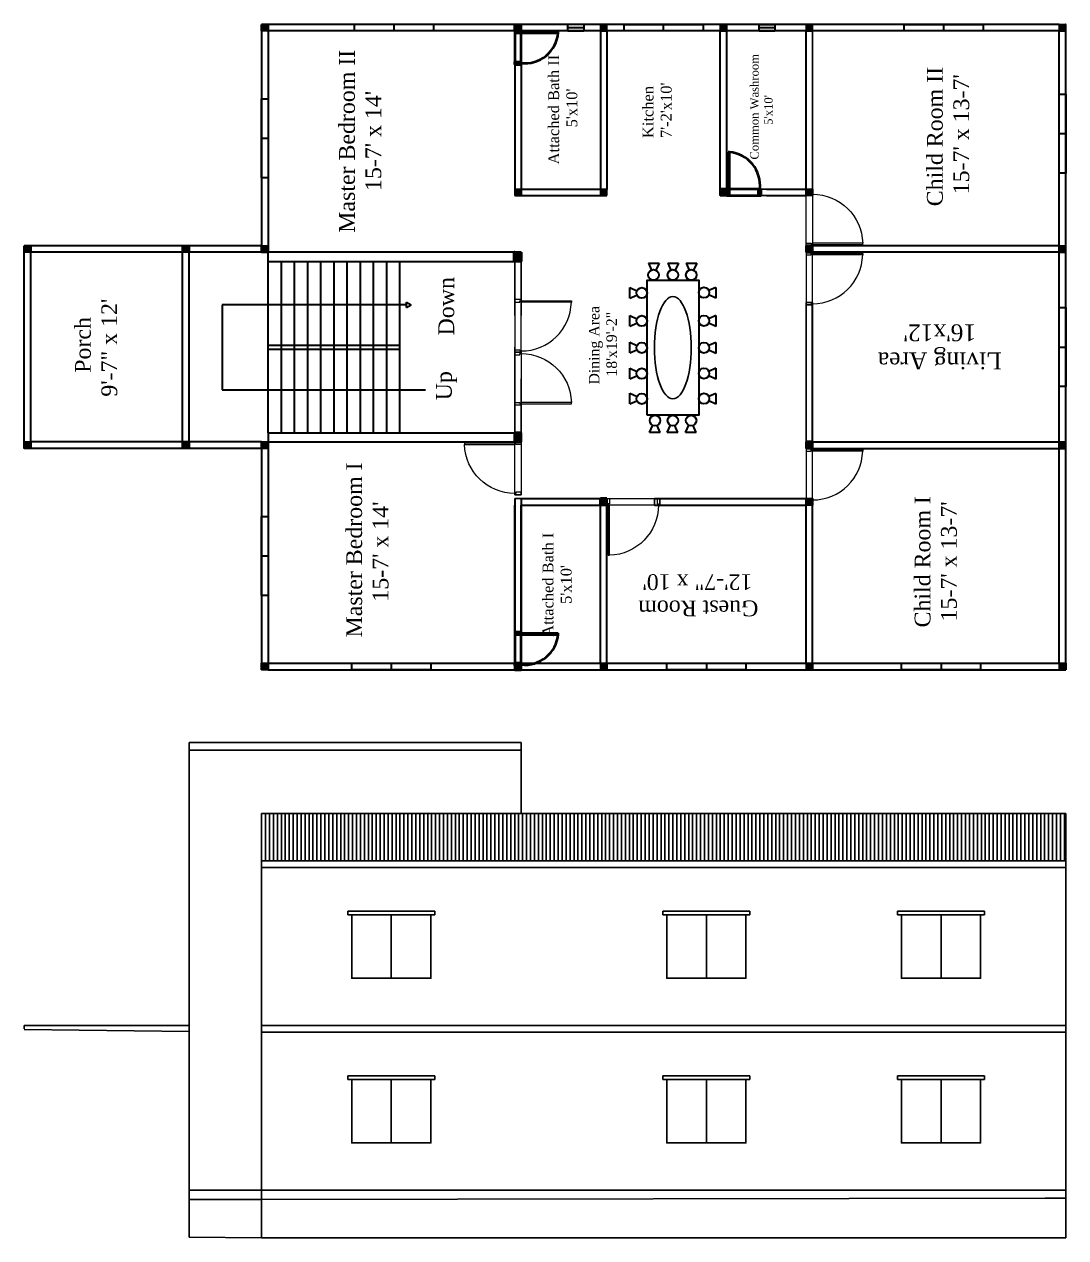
# Model space of a CAD drawing. Header units: inches. Extents: x -79350 to 491628, y -93215 to 155882.
# Drawn here: x 30511 to 31301, y -1529 to -608 of the extents above; entities that cross this region are included whole.
import ezdxf

# ---------------------------------------------------------------- set-up
doc = ezdxf.new("R2010")
doc.units = ezdxf.units.IN
doc.header["$MEASUREMENT"] = 0
doc.layers.get('0').update_dxf_attribs({"lineweight": 30})
for name, color, linetype, lineweight in [('Column', 1, 'Continuous', 30), ('Door window', 250, 'Continuous', 15), ('Letter', 7, 'Continuous', 20)]:
    doc.layers.add(name, color=color, linetype=linetype, lineweight=lineweight)
doc.layers.add('Door', color=7, linetype='Continuous', lineweight=40, true_color=0x763422)
doc.layers.add('Window', color=7, linetype='Continuous', lineweight=30, true_color=0x6b99dd)
for name, color, linetype in [('Furnitures', 30, 'Continuous'), ('Stairs', 7, 'Continuous'), ('Wall', 7, 'Continuous')]:
    doc.layers.add(name, color=color, linetype=linetype)
doc.styles.get("Standard").update_dxf_attribs({"font": 'times.ttf', "height": 12})
pattern_1 = [(135, (26109.40641, -6119.42311), (-0.0883883476, -0.0883883476), [])]

# ---------------------------------------------------------------- blocks, each defined once
blk = doc.blocks.new('d1n')
at = {"color": 1}
blk.add_lwpolyline([(-1187.24, 1281.39), (-1192.24, 1281.39), (-1192.24, 1241.39), (-1187.24, 1241.39)], close=True, dxfattribs=at)
at = {"layer": 'Door window', "color": 1}
for points in [[(-1192.24, 1281.39), (-1192.24, 1279.39), (-1188.24, 1279.39), (-1188.24, 1280.39), (-1187.24, 1280.39), (-1187.24, 1281.39), (-1192.24, 1281.39)], [(-1187.24, 1280.39), (-1149.24, 1280.39), (-1149.24, 1279.39), (-1187.24, 1279.39), (-1187.24, 1280.39)], [(-1192.24, 1241.39), (-1192.24, 1243.39), (-1188.24, 1243.39), (-1188.24, 1242.39), (-1187.24, 1242.39), (-1187.24, 1241.39), (-1192.24, 1241.39)]]:
    blk.add_lwpolyline(points, dxfattribs=at)
blk.add_arc((-1187.24, 1280.4), 38.01, 270, 358.4722, dxfattribs=at)

msp = doc.modelspace()

# ---------------------------------------------------------------- hatches: boundary and pattern name
at = {"layer": 'Column'}
h = msp.add_hatch(dxfattribs=at)
h.set_pattern_fill('ANSI31', color=256, angle=90)
h.set_pattern_definition(pattern_1)
h.paths.add_polyline_path([(30511, -925), (30511, -930), (30515.96, -930), (30515.96, -925)])
h.paths.add_polyline_path([(30515.96, -781), (30515.96, -776), (30511, -776), (30511, -781)])
h.paths.add_polyline_path([(30631, -925), (30631, -930), (30635.96, -930), (30635.96, -925)])
h.paths.add_polyline_path([(30631, -776), (30631, -781), (30635.96, -781), (30635.96, -776)])
h.paths.add_polyline_path([(30691, -925), (30691, -930), (30695.96, -930), (30695.96, -925)])
h.paths.add_polyline_path([(30691, -1093), (30691, -1098), (30695.96, -1098), (30695.96, -1093)])
h.paths.add_polyline_path([(30691, -776), (30691, -781), (30695.96, -781), (30695.96, -776)])
h.paths.add_polyline_path([(30695.96, -608), (30691, -608), (30691, -613), (30695.96, -613)])
h.paths.add_polyline_path([(30883, -1093), (30883, -1098), (30887.96, -1098), (30887.96, -1093)])
h.paths.add_polyline_path([(30883, -925), (30888, -925), (30888, -918), (30883, -918)])
h.paths.add_polyline_path([(30883, -738), (30888, -738), (30888, -733), (30883, -733)])
h.paths.add_polyline_path([(30882.71, -781), (30882.71, -788), (30888, -788), (30888, -781)])
h.paths.add_polyline_path([(30883, -608), (30883, -613), (30888, -613), (30888, -608)])
h.paths.add_polyline_path([(31104, -1093), (31104, -1098), (31109, -1098), (31109, -1093)])
h.paths.add_polyline_path([(31104, -968), (31104, -973), (31108.96, -973), (31108.96, -968)])
h.paths.add_polyline_path([(31109, -925), (31104, -925), (31104, -930.01), (31109, -930)])
h.paths.add_polyline_path([(31104, -781), (31109, -781), (31109, -776), (31104, -776)])
h.paths.add_polyline_path([(31108.96, -733), (31104, -733), (31104, -738), (31108.96, -738)])
h.paths.add_polyline_path([(31039, -733), (31039, -738), (31044, -738), (31044, -733)])
h.paths.add_polyline_path([(30948, -733.01), (30948, -738), (30953, -738), (30953, -733.01)])
h.paths.add_polyline_path([(30948, -608), (30948, -613), (30953, -613), (30953, -608)])
h.paths.add_polyline_path([(31044, -608), (31039, -608), (31039, -613), (31044, -613)])
h.paths.add_polyline_path([(31109, -613), (31109, -608), (31104, -608), (31104, -613)])
h.paths.add_polyline_path([(31296, -1093), (31296, -1098), (31301, -1098), (31301, -1093)])
h.paths.add_polyline_path([(31296, -925), (31296, -930), (31301, -930), (31301, -925)])
h.paths.add_polyline_path([(31296, -781), (31301, -781), (31301, -776), (31296, -776)])
h.paths.add_polyline_path([(31296, -608), (31296, -613), (31301, -613), (31301, -608)])
h = msp.add_hatch(dxfattribs=at)
h.set_pattern_fill('ANSI31', color=256, angle=90)
h.set_pattern_definition(pattern_1)
h.paths.add_polyline_path([(30948, -1093), (30948, -1098), (30953, -1098), (30953, -1093)])
h.paths.add_polyline_path([(30948, -968), (30948, -973), (30953, -973), (30953, -968)])

# ---------------------------------------------------------------- linework, layer by layer
for p, q in [((30691, -613), (30691, -608)), ((30696, -608), (30691, -608)), ((30691, -613), (30691, -776)), ((31296, -608), (30696, -608)), ((31296, -613), (30696, -613)), ((30696, -613), (30696, -781)), ((30948, -613), (30948, -733)), ((30953, -613), (30953, -733)), ((31039, -733), (31039, -613)), ((31044, -733), (31044, -613)), ((31104, -738), (31104, -613)), ((31296, -608), (31301, -608)), ((31296, -1093), (31296, -613)), ((31301, -613), (31301, -608)), ((31301, -1093), (31301, -613)), ((30883, -637), (30883, -738)), ((30888, -637), (30888, -738)), ((30888, -637), (30888, -733)), ((30888, -733), (30948, -733)), ((31074, -733), (31104, -733)), ((30888, -738), (30953, -738)), ((31074, -738), (31104, -738)), ((30511, -781), (30511, -776)), ((30516, -776), (30511, -776)), ((30511, -925), (30511, -781)), ((30691, -776), (30516, -776)), ((30691, -781), (30516, -781)), ((30516, -925), (30516, -781)), ((30631, -925), (30631, -781)), ((30636, -925), (30636, -781)), ((30691, -781), (30696, -781)), ((30883, -781), (30696, -781)), ((30696, -788), (30696, -781)), ((30888, -788), (30888, -781)), ((31104, -781), (31104, -776)), ((31296, -776), (31109, -776)), ((31296, -781), (31109, -781)), ((30696, -788), (30840, -788)), ((30840, -788), (30888, -788)), ((31109, -925), (31109, -818.99)), ((30696, -918), (30840, -918)), ((30696, -918), (30696, -925)), ((30840, -918), (30888, -918)), ((30888, -918), (30888, -925)), ((30511, -925), (30511, -930)), ((30516, -930), (30511, -930)), ((30691, -925), (30516, -925)), ((30691, -930), (30516, -930)), ((30691, -925), (30696, -925)), ((30691, -930), (30691, -1093)), ((30696, -925), (30696, -1093)), ((30696, -925), (30883, -925)), ((30883, -925), (30883, -925.12)), ((31104, -930.01), (31104, -925)), ((31109, -925), (31296, -925)), ((31109, -930), (31296, -930)), ((30883, -968), (30883, -1069)), ((30883, -1069), (30883, -973)), ((30888, -968), (30888, -1069.67)), ((30888, -968), (30953, -968)), ((30888, -1069.67), (30888, -973)), ((30888, -973), (30953, -973)), ((30948, -1093), (30948, -973)), ((30953, -1093), (30953, -973)), ((30989, -968), (31104, -968)), ((30989, -973), (31104, -973)), ((31104, -1093), (31104, -968)), ((31109, -1093), (31109, -968)), ((30691, -1093), (30691, -1098)), ((30696, -1093), (31296, -1093)), ((31301, -1093), (31301, -1098)), ((30696, -1098), (30691, -1098)), ((30696, -1098), (31296, -1098)), ((31296, -1098), (31301, -1098))]:
    msp.add_line(p, q)
at = {"color": 200}
for p, q in [((30696, -918), (30696, -788)), ((30706, -918), (30706, -788)), ((30716, -918), (30716, -788)), ((30726, -918), (30726, -788)), ((30736, -918), (30736, -788)), ((30746, -918), (30746, -788)), ((30756, -918), (30756, -788)), ((30766, -918), (30766, -788)), ((30776, -918), (30776, -788)), ((30786, -918), (30786, -788)), ((30796, -918), (30796, -788)), ((30800.97, -822.94), (30800.97, -818.9)), ((30800.97, -818.9), (30804.4, -820.9)), ((30800.97, -820.9), (30661.07, -820.9)), ((30661.07, -820.9), (30661.07, -885.39)), ((30800.97, -822.94), (30804.4, -820.9)), ((30804.4, -820.9), (30804.4, -820.9)), ((30696, -851.5), (30796, -851.5)), ((30696, -854.5), (30796, -854.5)), ((30661.07, -885.39), (30815.24, -885.39))]:
    msp.add_line(p, q, dxfattribs=at)
at = {"color": 30}
for p, q in [((30984.43, -789.22), (30992.57, -789.22)), ((30984.43, -789.22), (30986.73, -794.52)), ((30992.57, -789.22), (30990.04, -794.57)), ((30999.11, -789.22), (31007.25, -789.22)), ((30999.11, -789.22), (31001.41, -794.52)), ((31007.25, -789.22), (31004.71, -794.57)), ((31013.07, -789.22), (31021.21, -789.22)), ((31013.07, -789.22), (31015.37, -794.52)), ((31021.21, -789.22), (31018.68, -794.57)), ((30970.4, -815.75), (30970.4, -807.62)), ((30970.4, -807.62), (30975.76, -810.15)), ((31035.6, -807.71), (31030.29, -810.01)), ((31035.6, -807.71), (31035.6, -815.85)), ((30970.4, -815.75), (30975.71, -813.45)), ((31035.6, -815.85), (31030.24, -813.32)), ((30970.4, -837), (30970.4, -828.87)), ((30970.4, -828.87), (30975.76, -831.4)), ((30970.4, -837), (30975.71, -834.71)), ((31035.6, -837.23), (31030.24, -834.7)), ((31035.6, -829.09), (31030.29, -831.39)), ((31035.6, -829.09), (31035.6, -837.23)), ((30970.4, -857.35), (30970.4, -849.21)), ((30970.4, -849.21), (30975.76, -851.74)), ((30970.4, -857.35), (30975.71, -855.05)), ((31035.6, -857.7), (31030.24, -855.17)), ((31035.6, -849.57), (31030.29, -851.86)), ((31035.6, -849.57), (31035.6, -857.7)), ((30970.4, -876.98), (30970.4, -868.85)), ((30970.4, -868.85), (30975.76, -871.38)), ((30970.4, -876.98), (30975.71, -874.69)), ((31035.6, -877.21), (31030.24, -874.68)), ((31035.6, -869.07), (31030.29, -871.37)), ((31035.6, -869.07), (31035.6, -877.21)), ((30970.45, -896.08), (30970.45, -887.94)), ((30970.45, -887.94), (30975.8, -890.47)), ((31035.6, -888.18), (31030.29, -890.47)), ((31035.6, -888.18), (31035.6, -896.31)), ((30970.45, -896.08), (30975.75, -893.78)), ((31035.6, -896.31), (31030.24, -893.78)), ((30985.2, -917.7), (30987.73, -912.34)), ((30993.33, -917.7), (30985.2, -917.7)), ((30993.33, -917.7), (30991.04, -912.4)), ((30998.76, -917.7), (31001.29, -912.34)), ((31006.89, -917.7), (30998.76, -917.7)), ((31006.89, -917.7), (31004.59, -912.4)), ((31012.57, -917.7), (31015.1, -912.34)), ((31020.71, -917.7), (31012.57, -917.7)), ((31020.71, -917.7), (31018.41, -912.4))]:
    msp.add_line(p, q, dxfattribs=at)
msp.add_lwpolyline([(30983.4, -904.7), (30983.4, -802.21), (31022.6, -802.21), (31022.6, -904.7)], close=True, dxfattribs=at)
for centre in [(30988.32, -798.2), (31003, -798.2), (31016.96, -798.2), (30979.39, -811.86), (31026.61, -811.6), (30979.39, -833.11), (31026.61, -832.98), (30979.39, -853.46), (31026.61, -853.46), (30979.39, -873.09), (31026.61, -872.96), (30979.43, -892.19), (31026.61, -892.07), (30989.44, -908.71), (31003, -908.71), (31016.82, -908.71)]:
    msp.add_circle(centre, 4.01, dxfattribs=at)
at = {"layer": 'Column'}
for p, q in [((30691, -613), (30691, -608)), ((30691, -608), (30695.96, -608)), ((30695.96, -613), (30691, -613)), ((30695.96, -608), (30695.96, -613)), ((30883, -613), (30883, -608)), ((30883, -608), (30888, -608)), ((30888, -613), (30883, -613)), ((30888, -608), (30888, -613)), ((30948, -608), (30953, -608)), ((30948, -608), (30948, -613)), ((30948, -613), (30953, -613)), ((30953, -613), (30953, -608)), ((31039, -608), (31044, -608)), ((31039, -608), (31039, -613)), ((31039, -613), (31044, -613)), ((31044, -613), (31044, -608)), ((31104, -608), (31109, -608)), ((31104, -608), (31104, -613)), ((31104, -613), (31109, -613)), ((31109, -613), (31109, -608)), ((31296, -608), (31301, -608)), ((31296, -608), (31296, -613)), ((31296, -613), (31301, -613)), ((31301, -613), (31301, -608)), ((30883, -733), (30888, -733)), ((30883, -733), (30883, -738)), ((30888, -738), (30888, -733)), ((30948, -733.01), (30953, -733.01)), ((30948, -733.01), (30948, -738.01)), ((30953, -733), (30953.05, -733)), ((30953, -738.01), (30953, -733.01)), ((31039, -738), (31039, -733)), ((31039, -733), (31044, -733)), ((31044, -733), (31044, -738)), ((31104, -738), (31104, -733)), ((31104, -733), (31108.96, -733)), ((31108.96, -733), (31108.96, -738)), ((30883, -738), (30888, -738)), ((30948, -738.01), (30953, -738.01)), ((31044, -738), (31039, -738)), ((31108.96, -738), (31104, -738)), ((30511, -781), (30511, -776)), ((30511, -776), (30515.96, -776)), ((30515.96, -781), (30511, -781)), ((30515.96, -776), (30515.96, -781)), ((30631, -781), (30631, -776)), ((30631, -776), (30635.96, -776)), ((30635.96, -781), (30631, -781)), ((30635.96, -776), (30635.96, -781)), ((30691, -781), (30691, -776)), ((30691, -776), (30695.96, -776)), ((30695.96, -781), (30691, -781)), ((30695.96, -776), (30695.96, -781)), ((30882.71, -788), (30882.71, -781)), ((30882.71, -781), (30888, -781)), ((30888, -781), (30888, -788)), ((31104, -781), (31104, -776)), ((31104, -776), (31109, -776)), ((31104, -781), (31109, -781)), ((31109, -776), (31109, -781)), ((31296, -776), (31301, -776)), ((31296, -776), (31296, -781)), ((31296, -781), (31301, -781)), ((31301, -781), (31301, -776)), ((30888, -788), (30882.71, -788)), ((30883, -925), (30883, -918)), ((30883, -918), (30888, -918)), ((30888, -918), (30888, -925)), ((30511, -930), (30511, -925)), ((30511, -925), (30515.96, -925)), ((30515.96, -930), (30511, -930)), ((30515.96, -925), (30515.96, -930)), ((30631, -930), (30631, -925)), ((30631, -925), (30635.96, -925)), ((30635.96, -930), (30631, -930)), ((30635.96, -925), (30635.96, -930)), ((30691, -930), (30691, -925)), ((30691, -925), (30695.96, -925)), ((30695.96, -930), (30691, -930)), ((30695.96, -925), (30695.96, -930)), ((30888, -925), (30883, -925)), ((31104, -930.01), (31104, -925)), ((31104, -925), (31109, -925)), ((31109, -930), (31104, -930.01)), ((31109, -925), (31109, -930)), ((31296, -925), (31301, -925)), ((31296, -925), (31296, -930)), ((31296, -930), (31301, -930)), ((31301, -930), (31301, -925)), ((30948, -973), (30948, -968)), ((30948, -968), (30953, -968)), ((30953, -973), (30948, -973)), ((30953, -968), (30953, -973)), ((31104, -973), (31104, -968)), ((31104, -968), (31108.96, -968)), ((31108.96, -973), (31104, -973)), ((31108.96, -968), (31108.96, -973)), ((30691, -1098), (30691, -1093)), ((30691, -1093), (30695.96, -1093)), ((30695.96, -1093), (30695.96, -1098)), ((30883, -1098), (30883, -1093)), ((30883, -1093), (30887.96, -1093)), ((30887.96, -1093), (30887.96, -1098)), ((30948, -1093), (30953, -1093)), ((30948, -1093), (30948, -1098)), ((30953, -1093), (30953, -1098)), ((31104, -1093), (31104, -1098)), ((31104, -1093), (31109, -1093)), ((31109, -1093), (31109, -1098)), ((31296, -1093), (31301, -1093)), ((31296, -1093), (31296, -1098)), ((31301, -1098), (31301, -1093)), ((30695.96, -1098), (30691, -1098)), ((30887.96, -1098), (30883, -1098)), ((30948, -1098), (30953, -1098)), ((31104, -1098), (31109, -1098)), ((31296, -1098), (31301, -1098))]:
    msp.add_line(p, q, dxfattribs=at)
at = {"layer": 'Door'}
for p, q in [((30883, -613), (30883, -608)), ((30883, -608), (30888, -608)), ((30883, -612.42), (30888, -612.42)), ((30883, -612.42), (30883, -614.42)), ((30888, -613), (30883, -613)), ((30883, -614.42), (30887, -614.42)), ((30883, -614.42), (30883, -638.42)), ((30887, -614.42), (30887, -613.42)), ((30887, -613.42), (30888, -613.42)), ((30888, -613), (30888, -608)), ((30888, -613.42), (30888, -612.42)), ((30888, -613.42), (30916, -613.42)), ((30888, -613.42), (30888, -614.42)), ((30888, -614.42), (30916, -614.42)), ((30888, -638.42), (30888, -614.42)), ((30916, -614.42), (30916, -613.42)), ((30883, -638.42), (30883, -636.42)), ((30883, -636.42), (30887, -636.42)), ((30883, -638.42), (30888, -638.42)), ((30883, -638.42), (30888, -638.42)), ((30887, -636.42), (30887, -637.42)), ((30887, -637.42), (30888, -637.42)), ((30888, -637.42), (30888, -638.42)), ((31045, -733), (31045, -705)), ((31046, -705), (31045, -705)), ((31046, -733), (31046, -705)), ((31044, -733), (31039, -733)), ((31039, -733), (31039, -738)), ((31044, -733), (31044, -738)), ((31044, -738), (31044, -733)), ((31045, -733), (31044, -733)), ((31045, -734), (31045, -733)), ((31045, -733), (31046, -733)), ((31046, -734), (31045, -734)), ((31070, -733), (31046, -733)), ((31046, -738), (31046, -734)), ((31068, -738), (31068, -734)), ((31068, -734), (31069, -734)), ((31069, -734), (31069, -733)), ((31069, -733), (31070, -733)), ((31070, -738), (31070, -733)), ((31070, -738), (31070, -733)), ((31044, -738), (31039, -738)), ((31044, -738), (31046, -738)), ((31046, -738), (31070, -738)), ((31070, -738), (31068, -738)), ((30883, -781), (30882.71, -781)), ((30882.71, -788), (30882.71, -781)), ((30883, -781), (30888, -781)), ((30888, -781), (30888, -788)), ((31109, -776), (31104, -776)), ((31104, -776), (31104, -781)), ((31104, -781), (31109, -781)), ((31109, -781), (31109, -776)), ((30888, -788), (30882.71, -788)), ((30883, -925), (30883, -918)), ((30888, -918), (30883, -918)), ((30888, -925), (30888, -918)), ((30883, -925), (30888, -925)), ((31109, -925), (31104, -925)), ((31104, -925), (31104, -930.01)), ((31109, -930), (31104, -930.01)), ((31104, -930.01), (31104, -930.01)), ((31109, -930), (31109, -925)), ((30948, -973), (30948, -968)), ((30948, -968), (30952.77, -968)), ((30953, -968), (30948, -968)), ((30953, -973), (30948, -973)), ((30953, -973), (30953, -968)), ((30883, -1069), (30888, -1069)), ((30883, -1069), (30883, -1071)), ((30883, -1071), (30887, -1071)), ((30883, -1071), (30883, -1095)), ((30885.5, -1069), (30885.5, -1069)), ((30887, -1071), (30887, -1070)), ((30887, -1070), (30888, -1070)), ((30888, -1070), (30888, -1069)), ((30888, -1070), (30916, -1070)), ((30888, -1070), (30888, -1071)), ((30888, -1071), (30916, -1071)), ((30888, -1095), (30888, -1071)), ((30916, -1071), (30916, -1070)), ((30888, -1093), (30883, -1093)), ((30883, -1093), (30883, -1098)), ((30883, -1095), (30883, -1093)), ((30883, -1093), (30887, -1093)), ((30883, -1095), (30888, -1095)), ((30883, -1095), (30888, -1095)), ((30887.96, -1093), (30885.5, -1093)), ((30887, -1093), (30887, -1094)), ((30887, -1094), (30888, -1094)), ((30887.96, -1098), (30887.96, -1093)), ((30888, -1094), (30888, -1095)), ((30883, -1098), (30887.96, -1098))]:
    msp.add_line(p, q, dxfattribs=at)
for centre, radius, start, end in [((30890.67, -612.13), 25.43, 263.96661, 354.83471), ((30890.67, -612.13), 25.43, 252.43884, 252.77277), ((31043.71, -730.33), 25.43, 353.96661, 84.83471), ((31043.71, -730.33), 25.43, 342.43884, 342.77277), ((31105.61, -928.73), 39.41, 274.88382, 274.93654), ((30890.67, -1068.71), 25.43, 263.96661, 354.83471), ((30890.67, -1068.71), 25.43, 252.43884, 252.77277)]:
    msp.add_arc(centre, radius, start, end, dxfattribs=at)
at = {"layer": 'Furnitures'}
msp.add_ellipse((31003, -853.46), major_axis=(0, 38.81), ratio=0.360547, dxfattribs=at)
at = {"layer": 'Wall'}
for p, q in [((31108.96, -733), (31108.96, -613)), ((30883, -637), (30888, -637)), ((31074, -733), (31070, -733)), ((31074, -738), (31070, -738)), ((30883, -829), (30883, -788)), ((30888, -829), (30888, -788)), ((31104, -925), (31104, -819)), ((31108.96, -819), (31104, -819)), ((30883, -918), (30883, -853)), ((30888, -918), (30888, -877)), ((30888, -968), (30883, -968)), ((30989, -973), (30989, -968))]:
    msp.add_line(p, q, dxfattribs=at)
at = {"layer": 'Wall', "color": 1}
for p, q in [((30887.96, -1153), (30635.96, -1153)), ((30635.96, -1153), (30635.96, -1159)), ((30887.96, -1159), (30635.96, -1159)), ((30635.96, -1159), (30635.96, -1189)), ((30887.96, -1153), (30887.96, -1159)), ((30887.96, -1207), (30887.96, -1159)), ((30635.96, -1189), (30635.96, -1195)), ((30635.96, -1195), (30635.96, -1528.5)), ((30887.96, -1189), (30887.96, -1195)), ((30887.96, -1207), (30887.96, -1195)), ((30635.96, -1368), (30511, -1368)), ((30511, -1368), (30511, -1370.5)), ((30635.96, -1372.39), (30511, -1371)), ((30691, -1493), (30635.96, -1493)), ((30691, -1500), (30635.96, -1500)), ((30635.96, -1528.5), (30691, -1529))]:
    msp.add_line(p, q, dxfattribs=at)
at = {"layer": 'Wall', "color": 7}
for p, q in [((30691, -1207), (31301, -1207)), ((30691, -1243), (30691, -1207)), ((30691, -1243), (30691, -1207)), ((30694, -1243), (30694, -1207)), ((30694, -1243), (30694, -1207)), ((30697, -1243), (30697, -1207)), ((30697, -1243), (30697, -1207)), ((30700, -1243), (30700, -1207)), ((30700, -1243), (30700, -1207)), ((30703, -1243), (30703, -1207)), ((30703, -1243), (30703, -1207)), ((30706, -1243), (30706, -1207)), ((30706, -1243), (30706, -1207)), ((30709, -1243), (30709, -1207)), ((30709, -1243), (30709, -1207)), ((30712, -1243), (30712, -1207)), ((30712, -1243), (30712, -1207)), ((30712, -1243), (30712, -1207)), ((30715, -1243), (30715, -1207)), ((30715, -1243), (30715, -1207)), ((30718, -1243), (30718, -1207)), ((30718, -1243), (30718, -1207)), ((30721, -1243), (30721, -1207)), ((30724, -1243), (30724, -1207)), ((30727, -1243), (30727, -1207)), ((30730, -1243), (30730, -1207)), ((30733, -1243), (30733, -1207)), ((30733, -1243), (30733, -1207)), ((30736, -1243), (30736, -1207)), ((30739, -1243), (30739, -1207)), ((30742, -1243), (30742, -1207)), ((30745, -1243), (30745, -1207)), ((30748, -1243), (30748, -1207)), ((30751, -1243), (30751, -1207)), ((30754, -1243), (30754, -1207)), ((30754, -1243), (30754, -1207)), ((30757, -1243), (30757, -1207)), ((30760, -1243), (30760, -1207)), ((30763, -1243), (30763, -1207)), ((30766, -1243), (30766, -1207)), ((30769, -1243), (30769, -1207)), ((30772, -1243), (30772, -1207)), ((30775, -1243), (30775, -1207)), ((30775, -1243), (30775, -1207)), ((30778, -1243), (30778, -1207)), ((30781, -1243), (30781, -1207)), ((30784, -1243), (30784, -1207)), ((30787, -1243), (30787, -1207)), ((30790, -1243), (30790, -1207)), ((30793, -1243), (30793, -1207)), ((30796, -1243), (30796, -1207)), ((30796, -1243), (30796, -1207)), ((30799, -1243), (30799, -1207)), ((30802, -1243), (30802, -1207)), ((30805, -1243), (30805, -1207)), ((30808, -1243), (30808, -1207)), ((30811, -1243), (30811, -1207)), ((30814, -1243), (30814, -1207)), ((30817, -1243), (30817, -1207)), ((30817, -1243), (30817, -1207)), ((30820, -1243), (30820, -1207)), ((30823, -1243), (30823, -1207)), ((30826, -1243), (30826, -1207)), ((30829, -1243), (30829, -1207)), ((30832, -1243), (30832, -1207)), ((30835, -1243), (30835, -1207)), ((30838, -1243), (30838, -1207)), ((30838, -1243), (30838, -1207)), ((30841, -1243), (30841, -1207)), ((30844, -1243), (30844, -1207)), ((30847, -1243), (30847, -1207)), ((30850, -1243), (30850, -1207)), ((30853, -1243), (30853, -1207)), ((30856, -1243), (30856, -1207)), ((30859, -1243), (30859, -1207)), ((30859, -1243), (30859, -1207)), ((30862, -1243), (30862, -1207)), ((30865, -1243), (30865, -1207)), ((30868, -1243), (30868, -1207)), ((30871, -1243), (30871, -1207)), ((30874, -1243), (30874, -1207)), ((30877, -1243), (30877, -1207)), ((30880, -1243), (30880, -1207)), ((30880, -1243), (30880, -1207)), ((30883, -1243), (30883, -1207)), ((30886, -1243), (30886, -1207)), ((30889, -1243), (30889, -1207)), ((30892, -1243), (30892, -1207)), ((30895, -1243), (30895, -1207)), ((30898, -1243), (30898, -1207)), ((30901, -1243), (30901, -1207)), ((30901, -1243), (30901, -1207)), ((30904, -1243), (30904, -1207)), ((30907, -1243), (30907, -1207)), ((30910, -1243), (30910, -1207)), ((30913, -1243), (30913, -1207)), ((30916, -1243), (30916, -1207)), ((30919, -1243), (30919, -1207)), ((30922, -1243), (30922, -1207)), ((30922, -1243), (30922, -1207)), ((30925, -1243), (30925, -1207)), ((30928, -1243), (30928, -1207)), ((30931, -1243), (30931, -1207)), ((30934, -1243), (30934, -1207)), ((30937, -1243), (30937, -1207)), ((30940, -1243), (30940, -1207)), ((30943, -1243), (30943, -1207)), ((30943, -1243), (30943, -1207)), ((30946, -1243), (30946, -1207)), ((30949, -1243), (30949, -1207)), ((30952, -1243), (30952, -1207)), ((30955, -1243), (30955, -1207)), ((30958, -1243), (30958, -1207)), ((30961, -1243), (30961, -1207)), ((30964, -1243), (30964, -1207)), ((30964, -1243), (30964, -1207)), ((30967, -1243), (30967, -1207)), ((30970, -1243), (30970, -1207)), ((30973, -1243), (30973, -1207)), ((30976, -1243), (30976, -1207)), ((30979, -1243), (30979, -1207)), ((30982, -1243), (30982, -1207)), ((30985, -1243), (30985, -1207)), ((30985, -1243), (30985, -1207)), ((30988, -1243), (30988, -1207)), ((30991, -1243), (30991, -1207)), ((30994, -1243), (30994, -1207)), ((30997, -1243), (30997, -1207)), ((31000, -1243), (31000, -1207)), ((31003, -1243), (31003, -1207)), ((31006, -1243), (31006, -1207)), ((31006, -1243), (31006, -1207)), ((31009, -1243), (31009, -1207)), ((31012, -1243), (31012, -1207)), ((31015, -1243), (31015, -1207)), ((31018, -1243), (31018, -1207)), ((31021, -1243), (31021, -1207)), ((31024, -1243), (31024, -1207)), ((31027, -1243), (31027, -1207)), ((31027, -1243), (31027, -1207)), ((31030, -1243), (31030, -1207)), ((31033, -1243), (31033, -1207)), ((31036, -1243), (31036, -1207)), ((31039, -1243), (31039, -1207)), ((31042, -1243), (31042, -1207)), ((31045, -1243), (31045, -1207)), ((31048, -1243), (31048, -1207)), ((31048, -1243), (31048, -1207)), ((31051, -1243), (31051, -1207)), ((31054, -1243), (31054, -1207)), ((31057, -1243), (31057, -1207)), ((31060, -1243), (31060, -1207)), ((31063, -1243), (31063, -1207)), ((31066, -1243), (31066, -1207)), ((31069, -1243), (31069, -1207)), ((31069, -1243), (31069, -1207)), ((31072, -1243), (31072, -1207)), ((31075, -1243), (31075, -1207)), ((31078, -1243), (31078, -1207)), ((31081, -1243), (31081, -1207)), ((31084, -1243), (31084, -1207)), ((31087, -1243), (31087, -1207)), ((31090, -1243), (31090, -1207)), ((31090, -1243), (31090, -1207)), ((31093, -1243), (31093, -1207)), ((31096, -1243), (31096, -1207)), ((31099, -1243), (31099, -1207)), ((31102, -1243), (31102, -1207)), ((31105, -1243), (31105, -1207)), ((31108, -1243), (31108, -1207)), ((31111, -1243), (31111, -1207)), ((31111, -1243), (31111, -1207)), ((31114, -1243), (31114, -1207)), ((31117, -1243), (31117, -1207)), ((31120, -1243), (31120, -1207)), ((31123, -1243), (31123, -1207)), ((31126, -1243), (31126, -1207)), ((31129, -1243), (31129, -1207)), ((31132, -1243), (31132, -1207)), ((31132, -1243), (31132, -1207)), ((31135, -1243), (31135, -1207)), ((31138, -1243), (31138, -1207)), ((31141, -1243), (31141, -1207)), ((31144, -1243), (31144, -1207)), ((31147, -1243), (31147, -1207)), ((31150, -1243), (31150, -1207)), ((31153, -1243), (31153, -1207)), ((31153, -1243), (31153, -1207)), ((31156, -1243), (31156, -1207)), ((31159, -1243), (31159, -1207)), ((31162, -1243), (31162, -1207)), ((31165, -1243), (31165, -1207)), ((31168, -1243), (31168, -1207)), ((31171, -1243), (31171, -1207)), ((31174, -1243), (31174, -1207)), ((31174, -1243), (31174, -1207)), ((31177, -1243), (31177, -1207)), ((31177, -1243), (31177, -1207)), ((31180, -1243), (31180, -1207)), ((31183, -1243), (31183, -1207)), ((31186, -1243), (31186, -1207)), ((31189, -1243), (31189, -1207)), ((31192, -1243), (31192, -1207)), ((31195, -1243), (31195, -1207)), ((31198, -1243), (31198, -1207)), ((31198, -1243), (31198, -1207)), ((31201, -1243), (31201, -1207)), ((31204, -1243), (31204, -1207)), ((31207, -1243), (31207, -1207)), ((31210, -1243), (31210, -1207)), ((31213, -1243), (31213, -1207)), ((31216, -1243), (31216, -1207)), ((31219, -1243), (31219, -1207)), ((31219, -1243), (31219, -1207)), ((31222, -1243), (31222, -1207)), ((31225, -1243), (31225, -1207)), ((31228, -1243), (31228, -1207)), ((31231, -1243), (31231, -1207)), ((31234, -1243), (31234, -1207)), ((31237, -1243), (31237, -1207)), ((31240, -1243), (31240, -1207)), ((31240, -1243), (31240, -1207)), ((31243, -1243), (31243, -1207)), ((31246, -1243), (31246, -1207)), ((31249, -1243), (31249, -1207)), ((31252, -1243), (31252, -1207)), ((31255, -1243), (31255, -1207)), ((31258, -1243), (31258, -1207)), ((31261, -1243), (31261, -1207)), ((31261, -1243), (31261, -1207)), ((31264, -1243), (31264, -1207)), ((31267, -1243), (31267, -1207)), ((31270, -1243), (31270, -1207)), ((31273, -1243), (31273, -1207)), ((31276, -1243), (31276, -1207)), ((31279, -1243), (31279, -1207)), ((31282, -1243), (31282, -1207)), ((31282, -1243), (31282, -1207)), ((31285, -1243), (31285, -1207)), ((31288, -1243), (31288, -1207)), ((31291, -1243), (31291, -1207)), ((31294, -1243), (31294, -1207)), ((31297, -1243), (31297, -1207)), ((31300, -1243), (31300, -1207)), ((31301, -1243), (31301, -1207)), ((30691, -1248), (30691, -1243)), ((30691, -1243), (31301, -1243)), ((31301, -1243), (31301, -1248)), ((30756.41, -1284), (30756.41, -1281)), ((30822.41, -1281), (30756.41, -1281)), ((30759.41, -1284), (30756.41, -1284)), ((30789.41, -1284), (30789.41, -1332)), ((30819.41, -1284), (30822.41, -1284)), ((30822.41, -1284), (30822.41, -1281)), ((30995.41, -1284), (30995.41, -1281)), ((31061.41, -1281), (30995.41, -1281)), ((30998.41, -1284), (30995.41, -1284)), ((31028.41, -1284), (31028.41, -1332)), ((31058.41, -1284), (31061.41, -1284)), ((31061.41, -1284), (31061.41, -1281)), ((31173.41, -1284), (31173.41, -1281)), ((31239.41, -1281), (31173.41, -1281)), ((31176.41, -1284), (31173.41, -1284)), ((31206.41, -1284), (31206.41, -1332)), ((31236.41, -1284), (31239.41, -1284)), ((31239.41, -1284), (31239.41, -1281)), ((30691, -1373), (30691, -1368)), ((30691, -1368), (31301, -1368)), ((31301, -1368), (31301, -1373)), ((30756.41, -1409), (30756.41, -1406)), ((30822.41, -1406), (30756.41, -1406)), ((30759.41, -1409), (30756.41, -1409)), ((30789.41, -1409), (30789.41, -1457)), ((30819.41, -1409), (30822.41, -1409)), ((30822.41, -1409), (30822.41, -1406)), ((30995.41, -1409), (30995.41, -1406)), ((31061.41, -1406), (30995.41, -1406)), ((30998.41, -1409), (30995.41, -1409)), ((31028.41, -1409), (31028.41, -1457)), ((31058.41, -1409), (31061.41, -1409)), ((31061.41, -1409), (31061.41, -1406)), ((31173.41, -1409), (31173.41, -1406)), ((31239.41, -1406), (31173.41, -1406)), ((31176.41, -1409), (31173.41, -1409)), ((31206.41, -1409), (31206.41, -1457)), ((31236.41, -1409), (31239.41, -1409)), ((31239.41, -1409), (31239.41, -1406)), ((30691, -1493), (30691, -1529)), ((31285.5, -1499), (30691, -1500)), ((31301, -1499), (31285.5, -1499)), ((31301, -1529), (31301, -1493)), ((31301, -1493), (31301, -1499)), ((30691, -1529), (31301, -1529))]:
    msp.add_line(p, q, dxfattribs=at)
for points in [[(30691, -1248), (31301, -1248), (31301, -1368), (30691, -1368)], [(30759.41, -1284), (30819.41, -1284), (30819.41, -1332), (30759.41, -1332)], [(30998.41, -1284), (31058.41, -1284), (31058.41, -1332), (30998.41, -1332)], [(31176.41, -1284), (31236.41, -1284), (31236.41, -1332), (31176.41, -1332)], [(30691, -1373), (31301, -1373), (31301, -1493), (30691, -1493)], [(30759.41, -1409), (30819.41, -1409), (30819.41, -1457), (30759.41, -1457)], [(30998.41, -1409), (31058.41, -1409), (31058.41, -1457), (30998.41, -1457)], [(31176.41, -1409), (31236.41, -1409), (31236.41, -1457), (31176.41, -1457)]]:
    msp.add_lwpolyline(points, close=True, dxfattribs=at)
at = {"layer": 'Window'}
for p, q in [((30761.41, -607.92), (30821.41, -607.92)), ((30761.41, -612.92), (30761.41, -607.92)), ((30821.41, -612.92), (30761.41, -612.92)), ((30791.41, -607.92), (30791.41, -612.92)), ((30821.41, -607.92), (30821.41, -612.92)), ((30923.41, -607.92), (30935.41, -607.92)), ((30923.41, -612.92), (30923.41, -607.92)), ((30923.41, -607.92), (30935.41, -607.92)), ((30923.41, -607.92), (30935.41, -607.92)), ((30923.41, -607.92), (30935.41, -607.92)), ((30923.41, -610.42), (30935.41, -610.42)), ((30935.41, -612.92), (30923.41, -612.92)), ((30923.41, -612.92), (30935.41, -612.92)), ((30935.41, -607.92), (30935.41, -612.92)), ((30966, -613), (30966, -608)), ((30966, -608), (31026, -608)), ((31026, -613), (30966, -613)), ((30996, -613), (30996, -608)), ((31026, -608), (31021, -608)), ((31026, -608), (31026, -613)), ((31068.41, -608), (31080.41, -608)), ((31068.41, -613), (31068.41, -608)), ((31068.41, -608), (31080.41, -608)), ((31068.41, -608), (31080.41, -608)), ((31068.41, -608), (31080.41, -608)), ((31068.41, -610.5), (31080.41, -610.5)), ((31080.41, -613), (31068.41, -613)), ((31068.41, -613), (31080.41, -613)), ((31080.41, -608), (31080.41, -613)), ((31178.41, -608), (31238.41, -608)), ((31178.41, -613), (31178.41, -608)), ((31238.41, -613), (31178.41, -613)), ((31208.41, -608), (31208.41, -613)), ((31238.41, -608), (31238.41, -613)), ((31296, -720.92), (31296, -660.92)), ((31296, -660.92), (31301, -660.92)), ((31301, -660.92), (31301, -720.92)), ((30691, -724.5), (30691, -664.5)), ((30691, -664.5), (30696, -664.5)), ((30696, -664.5), (30696, -724.5)), ((30691, -694.5), (30696, -694.5)), ((31296, -690.92), (31301, -690.92)), ((30696, -724.5), (30691, -724.5)), ((31301, -720.92), (31296, -720.92)), ((31296, -883), (31296, -823)), ((31296, -823), (31301, -823)), ((31301, -823), (31301, -883)), ((31296, -853), (31301, -853)), ((31301, -883), (31296, -883)), ((30691, -1041.5), (30691, -981.5)), ((30691, -981.5), (30696, -981.5)), ((30696, -981.5), (30696, -1041.5)), ((30691, -1011.5), (30696, -1011.5)), ((30696, -1041.5), (30691, -1041.5)), ((30759.41, -1093), (30819.41, -1093)), ((30759.41, -1098), (30759.41, -1093)), ((30789.41, -1093), (30789.41, -1098)), ((30819.41, -1093), (30819.41, -1098)), ((30998.41, -1093), (31058.41, -1093)), ((30998.41, -1098), (30998.41, -1093)), ((31028.41, -1093), (31028.41, -1098)), ((31058.41, -1093), (31058.41, -1098)), ((31176.41, -1093), (31236.41, -1093)), ((31176.41, -1098), (31176.41, -1093)), ((31206.41, -1093), (31206.41, -1098)), ((31236.41, -1093), (31236.41, -1098)), ((30819.41, -1098), (30759.41, -1098)), ((31058.41, -1098), (30998.41, -1098)), ((31236.41, -1098), (31176.41, -1098))]:
    msp.add_line(p, q, dxfattribs=at)

# ---------------------------------------------------------------- block references
at = {"layer": 'Door window', "xscale": -1}
for p, rotation in [((32296.24, 505.39), 180), ((32075.24, 384.46), 180), ((32234.39, -2160.24), 90)]:
    msp.add_blockref('d1n', p, dxfattribs=dict(at, rotation=rotation))
at = {"layer": 'Door window'}
for p in [(32296.24, -2062.39), (32075.24, -2098.31), (32296.24, -2211.4)]:
    msp.add_blockref('d1n', p, dxfattribs=at)
at = {"layer": 'Door window', "xscale": -1}
msp.add_blockref('d1n', (29695.76, -2206.39), dxfattribs=at)

# ---------------------------------------------------------------- texts
at = {"layer": 'Letter', "attachment_point": 1}
for s, width, gutter_width, heights, insert, char_height, rotation in [("Master Bedroom II^J       15-7' x 14'", 143.7063, 60, [47.61], (30749.78, -766.21), 12, 90), ("Attached Bath II^J         5'x10'", 97.678, 41.31, [0], (30908.47, -714.27), 8.2616, 90), ("Common Washroom^J           5'x10'", 93.1404, 31.73, [17.19], (31061.71, -710.61), 6.3452, 90), ("Child Room II^J  15-7' x 13-7'", 143.7063, 60, [47.61], (31195.73, -746.05), 12, 90), ("       Kitchen^J       7'-2'x10'", 97.678, 41.31, [0], (30980.02, -716.11), 8.2616, 90), ('    Porch^J9\'-7" x 12\'', 87.6736, 60, [0], (30549.45, -890.59), 12, 90), ('Dining Area ^J  18\'x19\'-2"', 95.1702, 39.74, [31.53], (30939.35, -881.42), 7.9471, 90), ("Living Area ^J    16'x12'", 153.1953, 63.96, [50.75], (31252.41, -869.85), 12.7924, 180), ("Master Bedroom I^J      15-7' x 14'", 143.7063, 60, [47.61], (30755.21, -1073.38), 12, 90), ("Child Room I^J 15-7' x 13-7'", 143.7063, 60, [47.61], (31186.38, -1065.75), 12, 90), ("Attached Bath I^J        5'x10'", 97.678, 41.31, [0], (30904.11, -1072.84), 8.2616, 90), ('Guest Room^J 12\'-7" x 10\'', 159.6277, 60, [0], (31067.86, -1057.34), 12, 180)]:
    msp.add_mtext_dynamic_manual_height_columns(s, width=width, gutter_width=gutter_width, heights=heights, dxfattribs=dict(at, insert=insert, char_height=char_height, rotation=rotation))
at = {"layer": 'Stairs', "char_height": 12, "attachment_point": 1, "rotation": 90}
for s, width, insert in [('Down', 86.0171, (30825.1, -844.12)), ('Up', 69.7229, (30823.32, -893.36))]:
    msp.add_mtext_dynamic_manual_height_columns(s, width=width, gutter_width=60, heights=[0], dxfattribs=dict(at, insert=insert))

doc.saveas('drawing.dxf')
